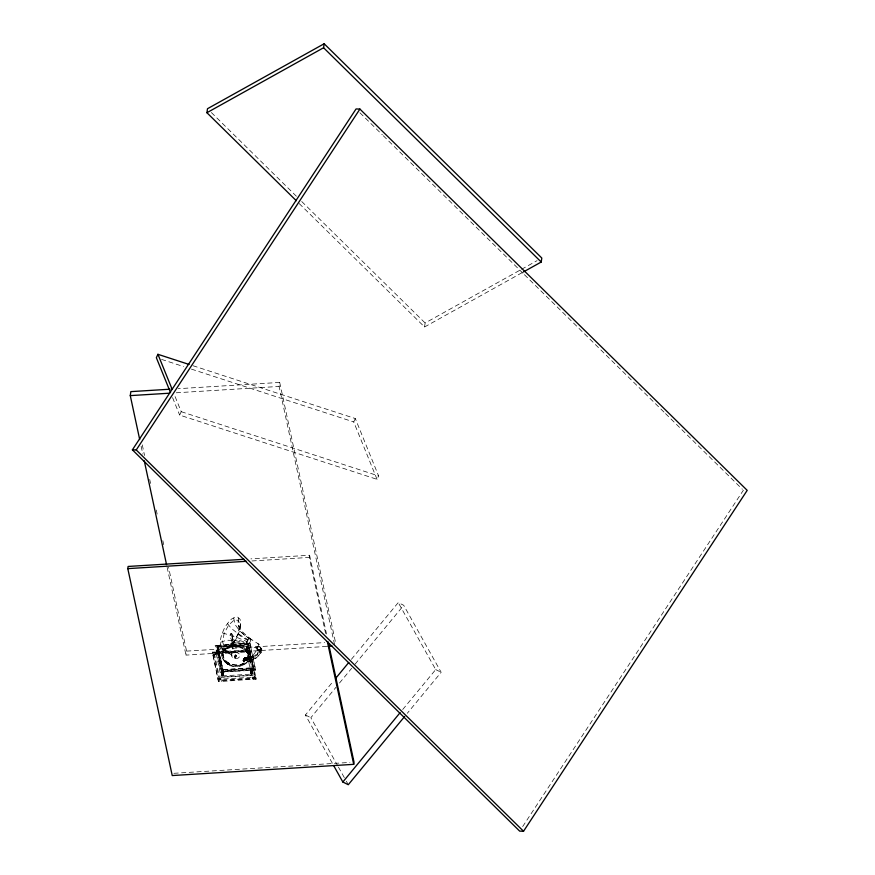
<?xml version="1.0" encoding="UTF-8"?>
<svg xmlns="http://www.w3.org/2000/svg" width="875" height="875" viewBox="0 0 875 875"><rect width="100%" height="100%" fill="white"/><g stroke="black" fill="none" stroke-linecap="round" stroke-linejoin="round"><path stroke-width="0.66" stroke-dasharray="4.38 3.28" d="M252.47 656.556L251.508 658.033A4.08 3.522 14.5 0 0 251.027 659.345L251.005 659.597A1.837 1.509 39.5 0 1 250.644 660.362C249.331 660.614 249.791 653.045 249.692 658.798M250.217 660.614L249.834 658.175M250.239 658.153L250.283 660.581A2.789 1.958 -3 0 1 248.555 661.511L248.402 661.533A2.231 1.411 -4 0 1 246.334 661.041L245.514 660.341L246.291 659.455A2.308 0.897 -44.8 0 0 246.652 658.022L245.777 657.475L244.606 658.12L246.17 657.978M250.425 659.28L250.491 659.98M222.338 652.006L222.086 652.225M227.741 663.808L227.106 662.222L228.823 664.092A2.275 1.706 8.2 0 1 228.32 664.683L228.473 665.066M245.514 659.477L245.12 659.892A2.1 0.809 -44.8 0 1 243.491 660.8L243.764 660.723A1.827 0.7 -44.8 0 1 244.136 659.684L244.169 659.466M243.709 660.844L245.47 660.133L243.228 660.789L243.841 658.842M261.012 648.375L261.067 648.769A2.002 1.498 8.2 0 1 258.234 649.797A2.002 1.498 8.2 0 1 257.698 647.336A2.002 1.498 8.2 0 1 260.903 647.992L261.811 649.141L261.417 652.028A2.319 1.477 -12.1 0 1 260.422 653.33A1.794 1.148 -12.1 0 0 259.667 654.27L256.627 657.945L250.053 660.188C242.244 658.733 243.764 662.889 250.294 661.205C253.531 657.945 253.531 652.991 250.381 659.192M261.811 649.141L261.319 651.602A2.319 1.477 -12.1 0 1 260.334 652.903A1.794 1.148 -12.1 0 0 259.569 653.833C258.464 657.672 253.214 659.837 249.659 658.328L249.32 658.667M231.744 633.948C229.819 634.714 232.291 632.253 232.969 635.819C235.605 645.028 228.156 638.083 230.639 633.697M231.394 633.763L230.967 633.905M232.914 649.042L232.181 636.475M249.616 656.841L249.9 657.748L249.845 656.709M219.133 657.431L219.439 656.709L220.325 658.973M221.244 665.569L221.069 666.291L220.555 665.733M226.22 648.309L226.089 648.134M238.645 618.067C237.245 623.273 238.525 629.322 242.386 633.183A62.136 40.95 0.3 0 0 250.709 639.691L249.233 643.628L246.892 644.809A62.136 55.573 -48.9 0 0 235.211 642.786L227.763 643.978L222.436 648.145A11.473 4.977 -64.7 0 1 220.577 642.305A11.473 4.977 -64.7 0 1 222.523 632.953A11.473 4.977 -64.7 0 1 227.533 623.656A11.473 4.977 -64.7 0 1 233.691 617.98A11.473 4.977 -64.7 0 1 238.645 618.067A11.473 4.977 -64.7 0 1 240.505 623.908A11.473 4.977 -64.7 0 1 238.558 633.27A11.473 4.977 -64.7 0 1 233.548 642.567A11.473 4.977 -64.7 0 1 227.391 648.244A11.473 4.977 -64.7 0 1 222.436 648.145M245.459 659.466L246.247 658.208L245.766 657.475A2.275 0.886 -44.8 0 0 244.059 658.47M244.53 660.68C243.13 660.188 245.328 657.781 246.127 658.82M245.613 659.881L245.93 659.269L246.17 660.264M245.7 659.881L246.673 658.044A2.275 0.886 -44.8 0 1 246.225 659.422L245.602 660.023M245.853 659.531L245.755 658.197M326.725 646.439L185.992 655.123L186.572 651.12L168.569 567.284M212.811 655.145L215.72 654.587L212.811 655.145L212.461 652.159L249.944 649.852L256.113 678.562L255.992 679.361L253.137 679.536C250.523 675.992 257.272 675.577 255.992 679.361M215.972 653.023L249.823 650.65L249.944 649.852L247.712 651.066L215.972 653.023L212.461 652.159L218.509 681.68L253.192 679.153L252.722 676.977M216.803 647.259L217.722 646.494L248.631 644.689L253.761 669.605L222.031 671.562L216.803 647.259L248.544 645.302L248.631 644.689L216.891 646.647L221.889 672.066L222.786 670.195L223.628 672.284L223.65 671.3M216.759 652.663L216.792 650.989L218.258 649.513M217.383 648.889L217.547 650.486M248.216 644.416L249.933 643.202L215.13 645.586L249.933 643.202L255.609 670.064L220.85 672.219L222.764 669.627L253.225 667.745L253.848 668.992L222.119 670.961L222.731 669.823L217.755 646.297L248.216 644.416L255.325 677.961L256.113 678.562L218.63 680.881L221.233 677.086L252.963 675.117L255.325 677.961L219.22 680.192L213.281 652.542L249.386 650.311M216.912 650.902L217.011 653.33M218.586 649.698C216.672 654.566 217.864 643.956 218.892 649.808M217.339 652.652L217.897 652.761M252.153 668.347L251.322 674.133L222.414 675.916L217.656 653.767L218.487 647.992M217.602 653.592L217.995 652.969L216.912 652.75M218.072 653.264L218.859 651.438C218.334 655.025 215.841 652.509 217.787 653.778M218.848 650.059L218.159 648.769M221.627 651.711L221.823 651.23A12.491 9.352 8.2 0 1 223.147 649.534L223.475 649.228A12.491 9.352 8.2 0 1 224.952 648.123L225.312 647.905M218.509 681.68L212.866 654.773M223.07 649.698L222.534 649.086L223.125 649.972M222.677 648.966L223.355 649.272M223.092 653.909C222.72 666.291 244.978 669.605 247.986 657.289M223.366 650.114L225.017 651.044M223.366 674.428L223.158 674.636A1.137 0.853 8.2 0 1 222.108 674.702L221.572 673.203L223.202 672.098M218.094 679.109L220.948 678.934L218.039 679.492M221.561 673.772L223.158 674.625L222.502 675.325M223.125 673.433L222.02 672.962L222.02 672M222.917 675.347L221.9 675.981L221.747 673.4A1.137 0.853 8.2 0 1 222.884 673.323M222.414 675.916L223.245 670.13M222.589 673.291L223.377 672.875L223.081 671.442M223.661 671.661L223.213 671.814M223.541 673.269L223.552 674.144L223.322 672.613L222.206 671.902M227.981 663.25C229.589 666.914 248.544 667.691 248.938 657.409C247.483 632.472 205.122 650.814 229.491 664.245M228.102 664.803L227.959 663.239M228.244 664.628L228.178 664.191M235.058 655.167C233.286 662.9 238.361 654.205 235.244 654.992M235.966 655.102L236.261 655.747L235.802 655.014M236.6 655.998C235.998 659.17 231.875 655.386 236.567 655.977M334.556 644.602L279.125 386.433L279.694 382.43L178.205 388.697M243.195 660.559L243.534 659.247A2.275 0.886 -44.8 0 0 243.064 660.658L243.917 661.27M247.866 647.489C248.872 650.169 244.902 648.988 246.477 647.795M246.498 650.847L246.291 651.547L246.017 650.803M251.322 674.133L246.564 651.984L247.395 646.198M247.023 651.492L247.023 651.722M246.378 650.891L246.663 652.127L247.516 650.716M247.505 652.63C255.784 652.487 245.503 654.642 246.312 650.092M247.712 651.066L252.93 675.369L221.2 677.337L216.016 652.772M251.902 673.553L250.873 674.188L250.688 671.245A1.137 0.853 8.2 0 1 251.836 671.256L252.634 669.517M252.098 671.409L251.005 671.169L251.245 669.987M250.852 674.122L251.366 673.05L251.562 674.144M251.683 673.805L251.77 673.225M252.634 669.878L252.602 670.491L252.033 668.358L250.939 669.823M257.009 648.988L257.119 648.222M257.447 648.266L257.239 650.005A1.63 1.214 8.2 0 0 258.748 651.055L257.075 649.742L252.153 656.622L252.973 657.081L259.963 651.602L260.794 648.758A2.002 1.498 8.2 0 0 257.589 648.102A2.002 1.498 8.2 0 0 258.125 650.562A2.002 1.498 8.2 0 0 260.958 649.534L261.067 648.769M257.436 648.08L257.72 648.572L247.155 644.842M260.63 649.491L260.925 648.298L261.723 648.758M325.62 633.522L309.28 557.419L309.597 555.253L250.917 558.873M299.217 203.591L424.561 326.987L425.13 322.995L520.373 269.959M243.884 661.205L243.436 661.041A2.308 0.897 -44.8 0 1 243.819 659.663L244.005 659.039M217.098 652.302L217.339 652.477A1.137 0.853 8.2 0 0 218.4 652.334L218.498 651.23M252.252 671.661L251.88 672.733M222.819 652.061L222.983 651.7A11.244 8.422 8.2 0 1 224.164 650.169L224.459 649.895A11.244 8.422 8.2 0 1 225.772 648.977L226.231 648.255M240.505 623.908L239.586 628.994M239.498 626.467L237.956 633.938L241.609 636.902A62.136 10.686 20.5 0 0 250.305 641.67M246.892 644.809L246.903 641.605L247.964 639.647L249.266 638.444L250.305 638.466L250.698 639.702M250.294 660.155L250.261 659.291M257.917 653.034L257.348 654.686L255.03 656.414A6.716 4.287 -12.1 0 1 251.825 657.333L249.944 657.059L249.966 660.034M227.577 664.103C207.003 647.642 248.839 635.852 248.916 658.066C248.128 667.953 229.6 667.723 228.025 664.158M244.125 659.805L244.114 661.259M227.478 664.114L227.5 663.775M246.159 660.231L245.23 660.767L246.127 659.586A1.827 0.7 -44.8 0 0 246.356 658.394L246.006 658.263A1.827 0.7 -44.8 0 0 244.617 659.05L245.755 659.039A2.275 0.886 -44.8 0 0 246.236 657.65M260.837 648.878L260.116 651.963L257.983 652.411L260.192 650.847L261.002 645.433L251.792 639.811M236.272 655.638L235.648 656.217M224.164 649.392L223.825 650.092M243.972 660.844L243.064 660.636M216.661 651.656L217.109 650.77A1.137 0.853 8.2 0 1 218.17 650.705L218.761 651.131M217.908 648.069L218.597 648.222M217.098 653.691L218.028 653.144M218.783 651.93L218.947 649.403M218.717 652.116L217.558 652.87M223.716 671.617L222.666 672.809L222.042 671.256M221.43 673.881L221.889 672.908A1.137 0.853 8.2 0 1 222.95 672.842L223.377 672.591M222.655 670.359L223.366 670.381M221.484 674.483L223.18 674.034L222.327 675.095M221.966 672.7L222.512 671.016M222.086 675.773L222.359 674.964M222.578 675.938L222.075 675.653L222.786 675.019M223.136 674.877L222.512 675.653M223.628 673.662L222.994 675.128M246.312 647.784L247.439 646.133L248.019 648.156M246.017 649.359L246.488 650.683A1.137 0.853 8.2 0 0 247.548 650.617C248.008 648.659 244.256 650.508 246.684 651.295M246.345 648.67L247.559 648.222M246.564 648.583L246.597 647.642L247.658 647.675M247.045 646.33L247.745 646.428M246.247 651.897L246.936 651.973M247.855 648.452L248.073 647.806L247.505 648.637M247.887 650.234L247.373 651.109L245.941 650.639M250.469 671.683L251.945 670.491M251.3 670.917L251.136 669.32L251.497 670.556M250.939 670.906L250.972 669.616L250.884 670.436M251.639 668.566L252.35 668.587M250.469 672.689C253.236 670.053 251.398 675.719 250.753 672.645M251.562 674.078L250.534 672.864M252.7 669.834L252.602 671.956M251.628 673.728L252.12 673.094M252.077 673.225L252.492 671.825M238.558 633.27L233.548 642.567M243.994 660.877L244.18 660.92A1.706 0.656 -44.8 0 0 245.47 660.188M245.438 660.067L243.95 660.789M192.981 365.717L355.305 418.545L378.602 475.934L377.038 479.336L179.659 415.089L181.223 411.688L174.136 394.231M377.038 479.336L353.73 421.947L355.305 418.545M227.642 664.311L227.773 664.114A1.892 0.733 31.5 0 1 227.938 664.038L228.364 664.672L227.795 664.114M219.439 656.709L219.702 661.653M220.938 666.302L220.806 661.347L219.297 656.72M244.344 660.023L245.175 659.061M252.109 656.009L253.127 656.862M522.681 826.569L743.356 490.241M246.389 648.55L245.952 649.928M227.391 648.244L234.555 640.555L239.619 640.587A62.136 23.658 36.7 0 1 249.233 643.65M243.852 659.684L245.263 658.394M245.514 660.198L245.361 660.308A2.275 0.886 -44.8 0 1 243.753 661.292M227.675 664.573L229.414 664.103M245.164 658.459L244.191 659.247M217.306 649.873L217.853 649.589M217.711 650.212L218.838 649.589L217.667 649.119M218.695 649.972L218.783 649.403M217 652.214L218.652 651.798M222.009 671.453L222.72 670.895L223.628 671.453M222.633 671.814L222.097 672.427M223.661 671.781L222.906 672.547M222.152 672.306L223.125 672.656L223.639 671.923M223.278 674.33L223.431 673.433M223.355 674.505L222.895 674.527M222.841 675.489L222.37 675.817M246.575 647.172L246.411 648.2M246.291 648.102L246.859 648.747L246.684 647.325M245.941 649.261L246.28 648.878A1.137 0.853 8.2 0 1 247.253 648.856L247.57 649.009M246.127 649.425L247.537 649.184M245.963 650.552L246.455 650.256A1.137 0.853 8.2 0 0 247.614 650.125M247.406 648.769L248.041 647.642L246.673 647.139M246.641 651.558L246.291 650.956M247.942 649.83L246.794 650.486M247.122 651.656L247.111 650.978M250.72 671.661L251.136 671.234M250.819 671.005A1.137 0.853 8.2 0 1 251.88 670.939L252.623 670.141M252.569 670.545L251.322 670.195M250.72 673.662L251.223 673.061M252.262 672.536L252.416 671.65M252.481 672.47L252.142 672.853A1.137 0.853 8.2 0 1 251.092 672.919L250.655 672.58M247.472 650.989L247.997 649.436L246.925 648.047M332.325 763.186L305.397 714.995L333.167 681.373M351.4 659.312L398.256 602.58L403.714 605.292L441.153 672.306L407.302 713.278M337.772 765.909L310.844 717.708L336.011 687.247M339.489 683.036L351.641 668.336M355.108 664.125L403.714 605.292M402.719 709.505L435.706 669.583L398.256 602.58M243.666 660.931L243.589 660.778A1.98 0.766 -44.8 0 0 245.077 659.827L243.589 660.691A1.969 0.766 -44.8 0 0 244.683 660.166L245.438 659.444L244.256 660.537L244.037 660.034M244.595 658.044L243.83 658.842L245.022 657.759M243.775 658.82L244.169 658.405A1.969 0.766 -44.8 0 1 245.722 657.628L246.127 657.781A2.1 0.809 -44.8 0 1 245.777 659.061L245.93 659.345M227.861 664.508L228.43 664.628M249.692 660.002L250.152 659.323L250.447 660.188M229.742 644.962L233.297 643.136L237.169 642.852A62.136 48.967 63.3 0 1 247.931 644.853M231.525 634.036L230.606 634.102M247.691 648.616L247.975 647.347M236.141 655.9L235.123 655.966M217.744 650.125L217.678 649.25M217.372 650.803L216.716 652.258M218.761 649.841L218.137 650.377M217.295 653.166L218.291 653.002M246.717 647.062L246.422 648.397M247.822 647.795L247.494 648.495M247.527 650.267L247.647 649.425M247.778 650.234L246.98 650.825L247.45 653.012M247.592 650.836L246.706 651.077M221.627 673.52L222.392 672.984M221.681 674.439L222.272 674.253M251.103 669.528L251.705 669.102M251.027 670.381L251.497 669.277L252.328 669.408M251.038 669.987L251.672 669.309M251.431 670.053L252.197 670.02L252.339 671.562M223.059 675.227L222.13 675.544M252.044 673.433L251.059 673.87L251.683 673.838M521.566 269.292L537.042 260.673M424.561 326.987L522.178 272.628M232.783 640.227L232.312 640.27M250.217 658.306L251.923 657.77A6.716 4.287 -12.1 0 0 255.117 656.852L257.731 654.708L257.895 651.984M247.341 648.167L247.013 647.664M252.153 670.316L252.055 669.703M252.35 670.436L252.405 669.845M220.577 642.305L226.559 640.205L234.467 640.489A62.136 40.95 0.3 0 1 246.488 643.595M223.344 649.348L225.083 650.092M217.492 649.556L218.061 649.469M246.641 647.752L247.253 647.445M247.297 651.306L246.444 651.361M222.217 671.672L223.278 671.705M223.158 674.242L221.725 673.969M221.944 675.095L222.797 675.281M251.191 669.878L251.902 669.32L252.438 669.933M251.923 672.536L251.169 672.514A1.137 0.853 8.2 0 0 252.208 672.448A1.137 0.853 8.2 0 1 251.158 672.427L252.131 672.448M251.081 673.192L252.022 673.192M243.742 660.734L243.677 660.756A1.969 0.766 -44.8 0 0 245.088 659.837M244.737 660.636L244.005 660.22M249.714 656.327L249.298 658.82M235.222 655.113L235.78 655.167M217.634 649.37L218.52 649.152M246.827 647.314L247.723 647.216M218.159 652.159L216.781 651.798L218.619 652.323M222.469 671.136L223.136 671.158M222.688 671.191L222.206 671.945M252.186 670.305L251.519 670.283M251.934 670.545L251.442 670.841L252.087 670.972M251.114 671.453L252.109 671.639M251.245 672.459L250.512 672.405M176.28 392.788L279.125 386.433M251.967 560.962L309.28 557.419M186.572 651.12L324.592 642.6M212.341 652.969L215.25 652.411L215.666 654.97M217.656 653.767L246.564 651.984M222.731 669.823L253.192 667.942L255.642 669.834L220.883 671.989M252.667 677.348L255.522 677.173M173.906 773.303L349.934 762.431M234.03 642.775L236.141 642.819M247.319 648.462L246.695 648.112M247.078 650.344L246.116 649.939M217.908 650.464L217.514 650.125M218.531 651.055L218.695 651.787L218.127 650.825L217.142 651.109A1.137 0.853 8.2 0 1 218.116 651.033L217.82 651.066M251.366 671.245L251.869 671.311A1.137 0.853 8.2 0 0 250.764 671.398L250.622 672.273M222.666 671.256L223.311 671.442M251.223 672.438L252.142 672.831A1.137 0.853 8.2 0 1 251.103 672.842L250.709 672.175M222.983 672.131L222.338 671.989M251.562 673.312L250.852 673.159M222.381 673.039L223.322 673.575M222.502 675.434L221.55 674.658L221.922 675.423M228.211 663.545L228.802 663.961M222.523 632.953L235.244 636.77A62.136 10.686 20.5 0 1 246.892 641.605M246.838 648.616L246.673 648.32M246.608 651.787L246.52 651.525M217.7 652.017L218.203 652.258M222.184 674.308L223.037 674.483M222.491 675.062L221.867 674.942M225.652 648.058L226.1 647.948M161.547 359.395L183.63 366.581M191.417 369.119L353.73 421.947M181.223 411.688L378.602 475.934M225.094 650.016L225.717 650.333M217.569 649.764L218.553 650.387M217.481 650.322L217.252 649.709M251.464 670.983L251.027 669.823M222.491 672.492L222.031 671.88M249.32 656.348L249.572 656.928M217.722 646.494L215.162 645.356L220.85 672.219M225.728 650.256L227.019 650.945M435.706 669.583L441.153 672.306M305.397 714.995L310.844 717.708M225.028 650.967L226.297 651.689M227.03 650.869L228.298 651.7M228.309 651.623L233.406 654.861L232.52 655.736L226.308 651.612M252.35 669.255L252.58 669.922M252.317 669.452L252.602 670.327M250.042 638.477L252.033 639.964M223.442 671.486L223.617 672.12M359.953 112.777L382.342 134.816M383.316 135.767L523.436 273.722M524.409 274.684L664.541 412.639M665.514 413.602L742.383 489.278M211.378 112.547L296.877 196.722M301.733 201.513L425.13 322.995M221.769 674.275L221.495 673.4M227.533 623.656L231.055 628.163L237.234 633.073A62.136 23.658 36.7 0 0 247.964 639.636M338.428 767.08L345.658 780.008M346.314 781.189L348.283 784.711M227.905 664.245L227.697 663.37M172.572 397.633L179.659 415.089M246.017 650.092L245.864 650.464M221.637 673.958L221.758 673.225A1.137 0.853 8.2 0 1 222.841 673.127M238.47 625.472L241.642 630.853A62.136 55.573 -48.9 0 0 250.316 638.444M220.686 665.722L219.789 662.889M220.434 664.989L219.373 660.417M279.694 382.43L335.42 641.933M309.597 555.253L326.506 634.014M249.9 643.431L255.609 670.064M248.544 645.302L253.761 669.605M248.883 650.442L254.603 677.075L219.833 679.219L214.112 652.586M217.755 646.297L222.764 669.627M220.948 678.934L221.364 681.505M142.275 444.861L144.561 455.503M149.713 479.456L150.566 483.448M156.275 510.059L157.139 514.052M162.848 540.673L163.713 544.666M141.127 446.195L142.844 454.18M167.136 567.295L185.992 655.123M220.445 660.122L221.091 664.792M233.691 617.98L235.025 624.498L239.673 630.82A62.136 48.967 63.3 0 0 249.266 638.422M219.275 658.219L219.363 659.236M246.345 647.533L246.356 648.255M217.219 649.184L217.208 650.059M247.581 650.366A1.137 0.853 8.2 0 1 246.52 650.431M247.559 650.541A1.137 0.853 8.2 0 1 246.498 650.606M246.17 649.097A1.137 0.853 8.2 0 1 247.231 649.031M246.203 649.37A1.137 0.853 8.2 0 1 247.264 649.305M218.422 652.159A1.137 0.853 8.2 0 1 217.372 652.225M218.444 652.006A1.137 0.853 8.2 0 1 217.394 652.072A1.137 0.853 8.2 0 0 218.466 651.93M217.087 650.923A1.137 0.853 8.2 0 1 218.148 650.858M223.202 674.384A1.137 0.853 8.2 0 1 222.141 674.45M221.812 672.941A1.137 0.853 8.2 0 1 222.873 672.875M223.234 674.155A1.137 0.853 8.2 0 1 222.173 674.22M225.783 648.9A11.244 8.422 8.2 0 0 224.459 649.895L224.153 650.245A11.244 8.422 8.2 0 0 222.972 651.777M245.098 659.925A2.275 0.886 -44.8 0 1 243.381 660.92M243.283 661.117A2.275 0.886 -44.8 0 1 243.677 659.728M244.431 658.853A2.275 0.886 -44.8 0 1 246.148 657.847M231.93 644.536L232.98 649.611L233.133 640.795L232.345 636.245L231.711 636.562L231.93 644.438M224.208 633.314L222.502 641.528L224.131 646.658L228.484 646.745L233.888 641.747L238.295 633.587L240.002 625.362L238.372 620.233L234.019 620.145L228.616 625.144L224.208 633.314M234.872 656.545L235.889 656.895L234.938 656.458M252.656 655.353L253.761 656.48L252.656 655.353M232.236 653.428L231.722 654.106A4.058 3.03 8.2 0 0 232.444 657.212L234.216 658.23A4.277 3.205 8.2 0 0 238.339 657.934L239.586 656.698A4.058 3.03 8.2 0 0 238.864 653.603L237.092 652.575A4.277 3.205 8.2 0 0 232.969 652.87L232.236 653.428M224.788 649.556L224.23 650.114L224.788 649.556M247.362 646.472L218.455 648.255L223.202 670.403L252.109 668.609L247.362 646.472M257.698 649.983A1.663 1.247 8.2 0 0 260.531 649.808A1.663 1.247 8.2 0 0 258.716 648.014A1.663 1.247 8.2 0 0 257.698 649.983M257.808 649.206A1.663 1.247 8.2 0 0 260.641 649.031A1.663 1.247 8.2 0 0 258.825 647.248A1.663 1.247 8.2 0 0 257.808 649.206M225.181 662.113A13.311 9.964 8.2 0 0 247.822 660.723A13.311 9.964 8.2 0 0 233.275 646.395A13.311 9.964 8.2 0 0 225.181 662.113M225.87 661.008A12.556 9.406 8.2 0 0 247.242 659.684A12.556 9.406 8.2 0 0 233.505 646.166A12.556 9.406 8.2 0 0 225.87 661.008M257.939 649.272A1.63 1.214 8.2 0 0 260.597 648.78A1.63 1.214 8.2 0 0 258.519 647.237A1.63 1.214 8.2 0 0 257.939 649.272M248.588 644.295A3.5 1.52 -64.7 0 0 250.359 638.717A3.5 1.52 -64.7 0 0 246.848 641.966A3.5 1.52 -64.7 0 0 248.588 644.295M257.228 647.347A2.133 0.93 -64.7 0 0 258.311 643.945A2.133 0.93 -64.7 0 0 256.167 645.925A2.133 0.93 -64.7 0 0 257.228 647.347M245.667 657.705A1.98 0.766 -44.8 0 0 244.169 658.569A1.969 0.766 -44.8 0 1 245.667 657.716"/><path stroke-width="1.31" d="M139.705 439.545L130.277 395.62L130.845 391.628L170.089 389.2M328.223 642.031L354.025 762.18L353.708 764.345L172.233 775.556L127.794 568.63L128.111 566.453L244.092 559.3M296.308 200.725L206.916 112.722L207.495 108.719L324.155 43.75L541.8 258.027L541.22 262.019L523.37 271.972M206.916 112.722L323.575 47.753L324.155 43.75M189.088 364.448L157.927 354.309L156.352 357.711L170.537 392.634M132.398 449.837L356.059 108.948L359.909 109.069L747.206 490.361L523.534 831.25L519.684 831.13L132.398 449.837L136.238 449.958L523.534 831.25M136.238 449.958L359.909 109.069M335.77 678.223L348.797 662.462M404.698 716.428L348.283 784.711L342.836 781.998L400.116 712.655M130.277 395.62L169.509 393.203M127.794 568.63L246.509 561.302M328.07 646.352L332.139 646.1M323.575 47.753L541.22 262.019M333.638 765.537L342.836 781.998M157.927 354.309L172.113 389.233M327.337 641.528L353.708 764.345M144.277 460.83L166.556 564.638"/></g></svg>
